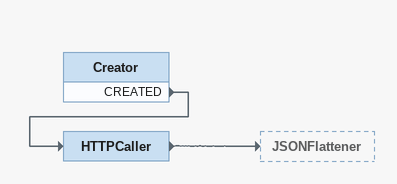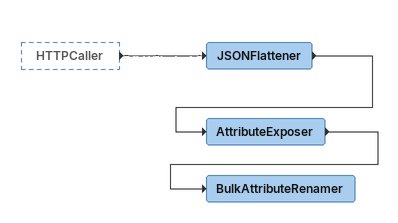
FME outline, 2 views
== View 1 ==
Creator
    CREATED -> HTTPCaller
HTTPCaller
    -> JSONFlattener

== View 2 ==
HTTPCaller [outside]
    -> JSONFlattener
JSONFlattener
    -> AttributeExposer
AttributeExposer
    -> BulkAttributeRenamer
BulkAttributeRenamer
